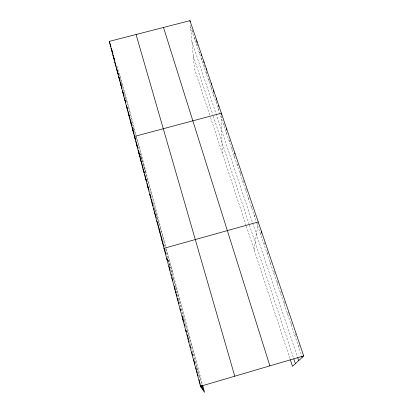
<?xml version="1.0" encoding="UTF-8"?>
<svg xmlns="http://www.w3.org/2000/svg" width="413" height="413" viewBox="0 0 413 413"><rect width="100%" height="100%" fill="white"/><g stroke="black" fill="none" stroke-linecap="round" stroke-linejoin="round"><path stroke-width="0.31" stroke-dasharray="2.06 1.55" d="M229.318 141.628L229.329 139.785M232.003 149.558L232.029 147.756M234.713 157.59L234.77 155.242M237.46 165.721L237.521 164.002M240.242 173.961L240.335 172.045M243.061 182.298L243.18 180.435M245.916 190.749L246.055 188.937M248.807 199.303L249.132 195.793M251.739 207.976L251.925 206.273M254.707 216.758L255.11 213.562M254.14 249.865L258.166 222.576M260.856 234.951L261.259 232.586M264.036 244.372L264.599 241.538M267.268 253.928L267.877 251.223M270.541 263.613L271.341 260.526M273.855 273.437L274.557 271.098M277.226 283.401L278.166 280.649M280.639 293.504L281.656 290.928M284.103 303.756L285.192 301.361M287.618 314.159L288.785 311.949M291.18 324.711L292.43 322.692M294.799 335.418L296.131 333.596M298.47 346.285L299.884 344.669M168.246 260.18L172.779 272.823M190.558 26.907L256.308 221.507M256.509 222.101L301.609 355.572M191.947 41.734L297.324 356.496M193.274 55.905L212.71 114.484M213.284 116.198L249.199 224.404M249.39 224.977L293.653 358.334M209.716 115L194.471 68.697L190.321 24.403M210.501 117.375L246.153 225.622M246.349 226.216L290.132 359.145M139.697 152.8L140.554 155.464M140.9 156.532L146.362 173.496M115.511 61.552L115.867 62.709M116.936 66.178L123.446 87.313L166.171 247.97M166.331 248.58L202.587 384.916M119.682 75.094L135.609 135.082M136.078 136.842L165.215 246.592M166 249.55L201.885 384.694M121.272 83.281L121.923 85.749M125.005 97.375L126.233 101.996M133.151 128.102L133.791 130.523M135.738 137.859L136.558 140.952M138.319 147.596L138.623 148.752M139.852 153.383L140.162 154.55M140.936 157.477L141.711 160.399M147.095 180.724L147.42 181.937M149.687 190.501L150.838 194.833M153.388 204.471L154.787 209.747M154.947 210.336L156.512 216.247M156.986 218.038L158.731 224.62M159.532 227.651L160.977 233.102M161.628 235.555L163.254 241.688M164.24 245.415L164.57 246.659M165.231 249.142L165.561 250.386M166.181 252.735L167.425 257.428M168.22 260.417L170.006 267.159M170.822 270.247L171.648 273.354M172.469 276.457L172.799 277.701M172.954 278.29L175.298 287.138M175.458 287.737L183.011 316.234M183.341 317.478L184.663 322.465M185.323 324.954L186.284 328.578M186.913 330.958L188.333 336.306M188.493 336.91L194.456 359.418M195.117 361.902L196.593 367.477M196.748 368.071L198.638 375.2M198.798 375.794L199.902 379.975M192.443 29.751L192.773 33.463M194.807 37.65L195.013 40.102M197.037 43.788L197.28 46.814M199.438 51.806L199.577 53.597M201.73 58.109L201.895 60.468M204.089 65.084L204.244 67.412M206.464 71.893L206.619 74.443M208.885 79.038L209.024 81.557M211.363 86.895L211.456 88.754M213.836 94.205L213.913 96.033M216.298 100.405L216.407 103.405M218.838 107.917L218.926 110.865M221.414 115.521L222.204 152.913M224.027 123.502L224.058 126.058M226.665 131.917L226.675 133.797"/><path stroke-width="0.62" d="M234.801 154.07L234.832 152.893M261.259 232.586L261.46 231.399M202.752 385.535L204.564 392.35L200.46 386.3L109.306 41.388L189.97 20.65L303.694 355.908L292.518 366.388L290.334 359.749M200.46 386.3L303.694 355.908M258.259 221.962L163.987 248.301L164.963 251.011M197.399 374.71L198.008 375.747L197.512 373.884M194.384 363.295L194.822 364.132M191.41 352.057L191.89 353.032M188.483 340.983L188.994 342.093M185.602 330.075L186.418 331.938L185.927 330.075M182.763 319.321L183.625 321.381M179.96 308.733L180.646 310.416M177.203 298.294L178.163 300.721M174.482 288.006L175.288 290.086M171.803 277.866L172.851 280.639M169.16 267.872L170.032 270.221M166.744 258.533L167.497 260.598M161.529 238.998L162.531 241.832M159.103 229.819L160.136 232.772M156.713 220.764L157.988 224.445M154.354 211.833L155.469 215.101M152.02 203.015L152.975 205.834M301.805 356.151L302.197 357.312M149.723 194.311L150.895 197.801M297.716 357.668L298.697 360.595M147.451 185.721L148.85 189.918L147.906 186.335M293.85 358.928L295.419 363.667M145.211 177.244L146.46 181.023M142.996 168.876L144.276 172.753L143.843 170.982M140.812 160.611L142.304 165.159M138.66 152.454L140.172 157.11L139.687 155.278M136.527 144.395L137.684 147.968M132.351 128.582L133.941 133.554L133.476 131.788M135.603 140.095L134.426 136.44L221.368 113.203L221.389 114.36M130.296 120.823L131.917 125.893L130.069 118.908M128.273 113.162L129.914 118.324M124.298 98.108L125.795 102.863M126.27 105.589L127.751 110.261M163.496 27.454L269.87 365.866M120.41 83.421L121.949 88.325L121.04 84.779M122.341 90.721L124.05 96.157L122.78 91.345M118.505 76.204L119.904 80.69M114.762 62.033L116.192 66.643M116.621 69.079L118.392 74.758L117.318 70.695M109.306 41.388L110.963 46.772M111.102 48.187L112.925 54.098L111.629 49.204M112.919 55.068L114.546 60.324M136.068 34.506L234.77 376.202M202.045 385.303L203.501 390.781M201.343 385.396L202.298 389.01M113.255 55.337L114.561 60.288M115.335 63.204L115.79 64.924M116.549 67.794L117.008 69.534M119.011 77.112L119.946 80.633M120.255 81.81L120.725 83.591M125.175 100.416L125.82 102.847M126.471 105.305L127.772 110.23M128.102 111.469L129.419 116.456M132.227 127.07L133.162 130.606M134.256 134.746L135.206 138.329M135.996 141.308L137.271 146.14M138.396 150.384L139.367 154.054M140.337 157.73L140.993 160.208M141.318 161.442L141.814 163.3M142.459 165.742L143.074 168.07M144.612 173.899L145.552 177.435M145.861 178.612L146.486 180.971M147.116 183.351L147.591 185.143M149.971 194.151L150.931 197.781M151.256 198.999L152.552 203.898M153.688 208.204L154.178 210.062M155.66 215.648L156.279 217.992M158.143 225.044L158.773 227.418M159.088 228.606L159.557 230.392M160.342 233.366L160.822 235.173M161.142 236.375L161.617 238.182M162.732 242.4L163.703 246.06M165.154 251.553L165.789 253.943M166.893 258.125L167.528 260.515M168.969 265.962L169.929 269.596M171.059 273.881L171.55 275.724M174.332 286.245L174.828 288.114M175.644 291.201L176.114 292.987M176.428 294.18L176.903 295.961M178.478 301.929L178.958 303.736M182.169 315.873L183.14 319.548M184.286 323.864L184.776 325.728M187.208 334.912L187.678 336.698M187.992 337.891L188.467 339.677M190.052 345.671L190.532 347.483M192.128 353.518L192.613 355.361M193.749 359.646L194.719 363.326M195.87 367.663L196.361 369.527M196.691 370.771L197.187 372.64M199.112 379.934L200.062 383.522M200.382 384.72L201.012 387.115M189.97 20.65L190.088 21.899M196.794 40.763L196.939 42.575M201.477 54.568L201.559 55.745M203.857 61.594L203.934 62.755M206.273 68.703L206.35 69.978M211.182 83.178L211.27 85.037M213.681 90.545L213.758 92.378M216.211 98.005L216.252 99.208M218.771 105.558L218.807 106.735M226.649 128.779L226.654 130.033"/></g></svg>
